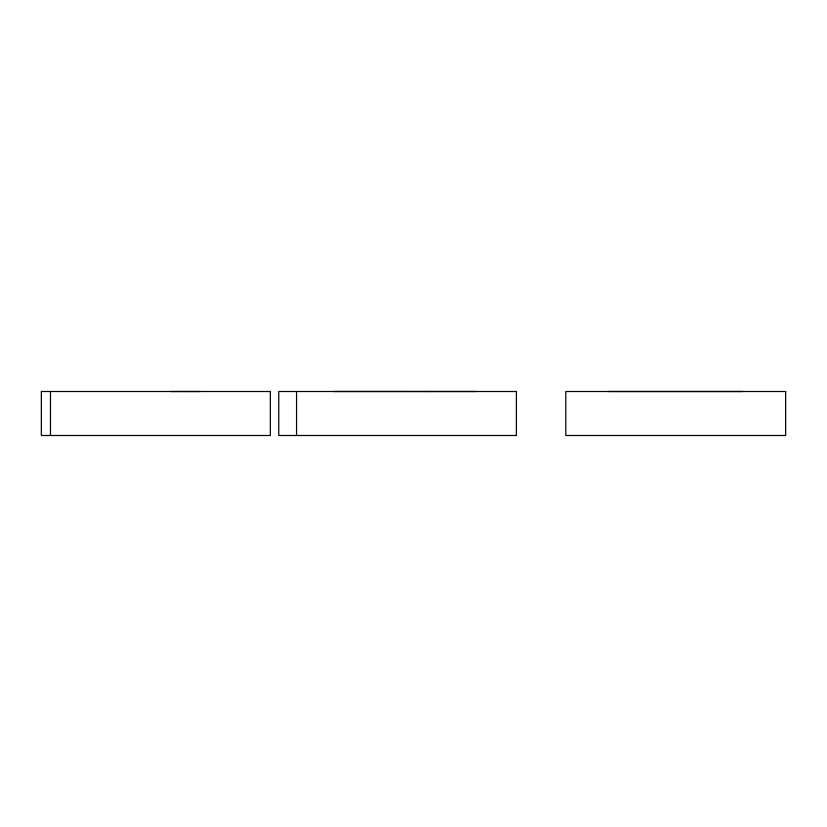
<?xml version="1.0" encoding="UTF-8"?>
<svg xmlns="http://www.w3.org/2000/svg" width="827" height="827" viewBox="0 0 827 827"><rect width="100%" height="100%" fill="white"/><g stroke="black" fill="none" stroke-linecap="round" stroke-linejoin="round"><path stroke-width="1.24" d="M426.298 391.512L427.177 391.502M171.055 391.512L182.85 391.512M183.398 391.512L200.516 391.512M476.321 391.512L333.405 391.502M608.775 391.512L742.677 391.512M296.552 391.502L296.552 435.498M50.478 391.502L50.478 435.498M270.326 391.502L41.35 391.502L41.35 435.498L270.326 435.498L270.326 391.502M516.399 391.502L278.761 391.502L278.761 435.498L516.399 435.498L516.399 391.502M785.65 391.502L565.802 391.502L565.802 435.498L785.65 435.498L785.65 391.502"/></g></svg>
